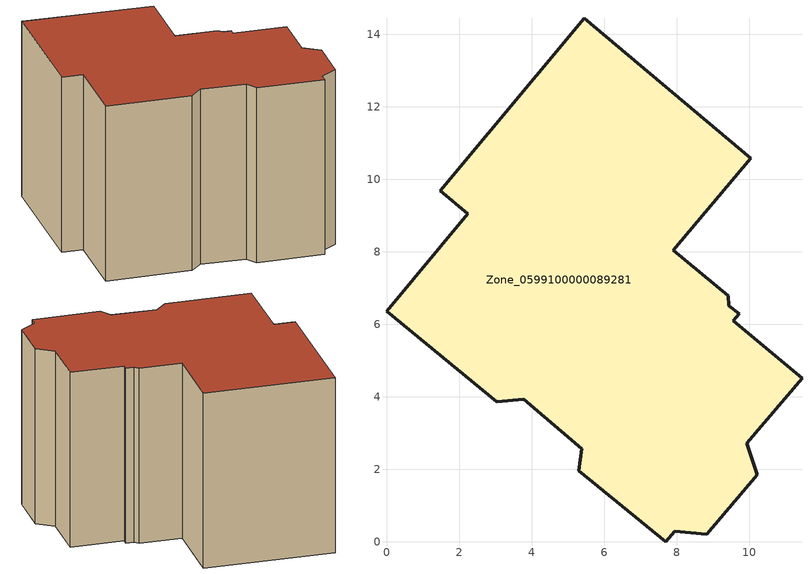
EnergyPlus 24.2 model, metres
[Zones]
Zone_0599100000089281
 floor ground (C_G): 9.57,6.1 11.46,4.52 9.94,2.72 10.22,1.86 8.84,0.21 7.95,0.3 7.7,0 5.29,1.97 5.38,2.57 3.79,3.93 3.04,3.86 0,6.37 2.23,9.05 1.48,9.68 5.45,14.45 10.04,10.58 7.91,8.04 9.42,6.78 9.44,6.51 9.73,6.29 z0
 wall outside (C_F): 3.04,3.86 3.79,3.93 5.38,2.57 5.29,1.97 7.7,0 7.95,0.3 8.84,0.21 10.22,1.86 9.94,2.72 11.46,4.52 9.57,6.1 9.73,6.29 9.44,6.51 9.42,6.78 7.91,8.04 10.04,10.58 5.45,14.45 1.48,9.68 2.23,9.05 0,6.37 3.04,3.86 z0:8.38
 roof outside (C_R): 9.44,6.51 9.42,6.78 7.91,8.04 10.04,10.58 5.45,14.45 1.48,9.68 2.23,9.05 0,6.37 3.04,3.86 3.79,3.93 5.38,2.57 5.29,1.97 7.7,0 7.95,0.3 8.84,0.21 10.22,1.86 9.94,2.72 11.46,4.52 9.57,6.1 9.73,6.29 z8.38
[BUILDING]
Pand.0599100000089281: North Axis=0; Terrain=City; Loads Convergence Tolerance Value=0.04; Temperature Convergence Tolerance Value=0.4; Solar Distribution=FullExterior; Maximum Number of Warmup Days=25; Minimum Number of Warmup Days=1
[Site:Location]
Rotterdam.The.Hague.AP_ZH_NLD Design_Conditions: Latitude=51.96; Longitude=4.45; Time Zone=1; Elevation=-4.5
[SITE:GROUNDTEMPERATURE:BUILDINGSURFACE]
18, 18, 18, 18, 18, 18, 18, 18, 18, 18, 18, 18
[MATERIAL] Thermal Absorptance=0.9; Solar Absorptance=0.7; Visible Absorptance=0.7
Name | Roughness | Thickness | Conductivity | Density | Specific Heat
G.TC.1946 | MediumSmooth | 0.15 | 1 | 540 | 1210
F.TC.1946 | Rough | 0.3 | 0.857143 | 1920 | 840
R.TC.1946 | MediumRough | 0.2 | 0.909091 | 1500 | 1000
[CONSTRUCTION]
C_G: G.TC.1946
C_F: F.TC.1946
C_R: R.TC.1946
[ZONE]
Zone_0599100000089281: Type=1; Multiplier=1; Ceiling Height=Autocalculate; Volume=Autocalculate; Floor Area=autocalculate; Part of Total Floor Area=Yes
[ZONEINFILTRATION:DESIGNFLOWRATE]
Infil_Zone_0599100000089281: Zone or ZoneList or Space or SpaceList=Zone_0599100000089281; Schedule=AlwaysOn; Design Flow Rate Calculation Method=Flow/Area; Flow Rate per Floor Area=0.003; Constant Term Coefficient=1; Temperature Term Coefficient=0; Velocity Term Coefficient=0; Velocity Squared Term Coefficient=0
[HVACTEMPLATE:ZONE:IDEALLOADSAIRSYSTEM]
Zone_0599100000089281: Maximum Heating Supply Air Temperature=50; Minimum Cooling Supply Air Temperature=13; Maximum Heating Supply Air Humidity Ratio=0.0156; Minimum Cooling Supply Air Humidity Ratio=0.0077; Heating Limit=NoLimit; Cooling Limit=NoLimit; Dehumidification Control Type=ConstantSensibleHeatRatio; Cooling Sensible Heat Ratio=0.7; Dehumidification Setpoint=60; Humidification Control Type=None; Humidification Setpoint=30; Outdoor Air Method=None; Outdoor Air Flow Rate per Person=0.00944; Outdoor Air Flow Rate per Zone Floor Area=0; Outdoor Air Flow Rate per Zone=0; Demand Controlled Ventilation Type=None; Outdoor Air Economizer Type=NoEconomizer; Heat Recovery Type=None; Sensible Heat Recovery Effectiveness=0.7; Latent Heat Recovery Effectiveness=0.65
[ZONECONTROL:THERMOSTAT]
ThermostatControl_Zone_0599100000089281: Zone or ZoneList=Zone_0599100000089281; Control Type Schedule=DualSetpointControlType; Control 1=Thermostat_Zone_0599100000089281; Temperature Difference Between Cutout And Setpoint=0
[THERMOSTATSETPOINT:DUALSETPOINT]
Thermostat_Zone_0599100000089281: Heating Setpoint Temperature Schedule=HeatingSetpoint_Zone_0599100000089281; Cooling Setpoint Temperature Schedule=CoolingSetpoint_Zone_0599100000089281
[SCHEDULE:COMPACT]
HeatingSetpoint_Zone_0599100000089281: Through: 12/31, For: AllDays, Until: 24:00, 21
CoolingSetpoint_Zone_0599100000089281: Through: 12/31, For: AllDays, Until: 24:00, 24
DualSetpointControlType: Through: 12/31, For: AllDays, Until: 24:00, 4
AlwaysOn: Through: 12/31, For: AllDays, Until: 24:00, 1
